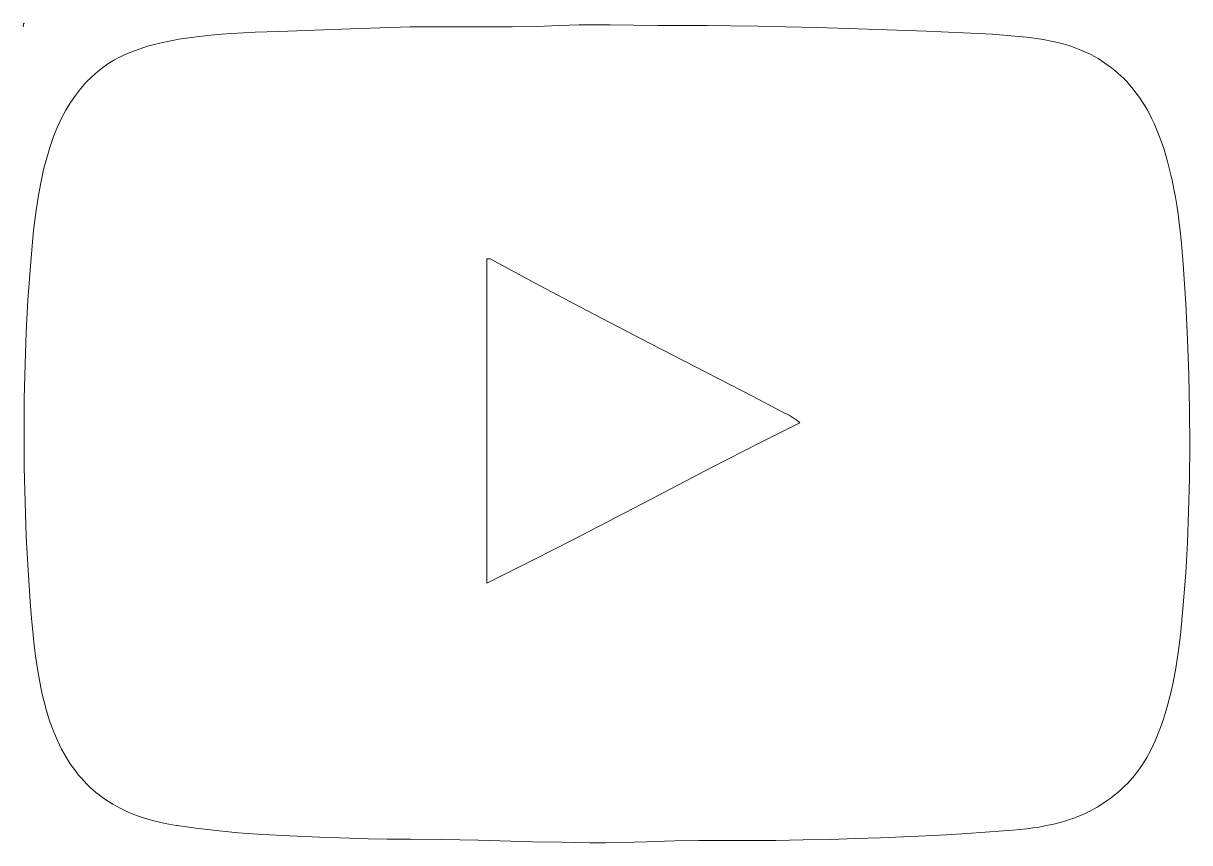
# Model space of a CAD drawing. Extents: x 29 to 391, y 22 to 276.
import ezdxf

# ---------------------------------------------------------------- set-up
doc = ezdxf.new("R2010")
doc.units = 0

msp = doc.modelspace()

# ---------------------------------------------------------------- linework, layer by layer
at = {"color": 7, "lineweight": 13}
for points in [[(29.146698, 274.797699), (29.131233, 275.165985), (29.1576, 275.492432), (29.21608, 275.661926), (29.297897, 275.767639), (29.499481, 275.856018)], [(156.852264, 274.797699), (148.949844, 274.724396), (139.718719, 274.492035), (127.607979, 274.053864), (119.457809, 273.739349)], [(195.305038, 275.150482), (188.295807, 274.890564), (180.657074, 274.754456), (171.691742, 274.733826), (158.128876, 274.796661), (156.852264, 274.797699)], [(233.757813, 275.150482), (225.669769, 275.213257), (210.941116, 275.397308), (206.132538, 275.402618), (201.406219, 275.348541), (198.320251, 275.269867), (195.305038, 275.150482)], [(308.899475, 273.386597), (296.852905, 273.8461), (284.674744, 274.258728), (274.965271, 274.542938), (265.243652, 274.78125), (256.795471, 274.945618), (248.382278, 275.06485), (241.041641, 275.12854), (233.757813, 275.150482)], [(119.457809, 273.739349), (108.284546, 273.358765), (100.974426, 273.074982), (93.768311, 272.683441), (90.498405, 272.447388), (87.273972, 272.166992), (84.586662, 271.890106), (81.941635, 271.57254), (79.624176, 271.252014), (77.346985, 270.893066), (75.304832, 270.529144), (73.301315, 270.12854), (71.480377, 269.722412), (69.696625, 269.281097), (68.061371, 268.83429), (66.46199, 268.353638), (64.986885, 267.867645), (63.546471, 267.348999), (62.212051, 266.825195), (60.911228, 266.269806), (59.701965, 265.70929), (58.52533, 265.118164), (57.428474, 264.521637), (56.363403, 263.895325), (55.368301, 263.263092), (54.404274, 262.601776), (54.193924, 262.45047)], [(344.530029, 270.917145), (340.098999, 271.51416), (335.142334, 272.026855), (329.471924, 272.461456), (322.693359, 272.834595), (313.587585, 273.206024), (308.899475, 273.386597)], [(388.627258, 200.00882), (388.334717, 203.800598), (388.000916, 207.531158), (387.67157, 210.736786), (387.303345, 213.890152), (386.933472, 216.698425), (386.526306, 219.459808), (386.114929, 221.966553), (385.667542, 224.430161), (385.214844, 226.693497), (384.727173, 228.91655), (384.233582, 230.975677), (383.706055, 232.996841), (383.172363, 234.880203), (382.605591, 236.727478), (382.032471, 238.456772), (381.427124, 240.151566), (380.815186, 241.743973), (380.171692, 243.303238), (379.521362, 244.772781), (378.840149, 246.210342), (378.151611, 247.568695), (377.432678, 248.896088), (376.705872, 250.153137), (375.949097, 251.380066), (375.183472, 252.544266), (374.388306, 253.679001), (373.58313, 254.757568), (372.748596, 255.80722), (371.902649, 256.806335), (371.027527, 257.776917), (370.13916, 258.701843), (369.221619, 259.59848), (368.288818, 260.453583), (367.326721, 261.280548), (366.346985, 262.069427), (365.337708, 262.830139), (364.308105, 263.555634), (363.248596, 264.252747), (362.165771, 264.916931), (361.052551, 265.552429), (359.912781, 266.156677), (358.741882, 266.731781), (356.308167, 267.792023), (353.742065, 268.733002), (351.03363, 269.553345), (348.172119, 270.250427), (345.146057, 270.820343), (344.530029, 270.917145)], [(54.193924, 262.45047), (52.208794, 260.912384), (50.330059, 259.256348), (48.551228, 257.47702), (46.866699, 255.567657), (45.271759, 253.519943), (43.762535, 251.323929), (42.33596, 248.967819), (40.989708, 246.43782), (39.722118, 243.717743), (38.532093, 240.788559), (37.418961, 237.627594), (36.38237, 234.207474), (35.422035, 230.494385), (34.537529, 226.445251), (33.727867, 222.003174), (32.990875, 217.088913), (32.322029, 211.584305), (31.968925, 208.122711)], [(31.968925, 208.122711), (31.205368, 199.304321), (30.55928, 189.999329), (30.04158, 180.249954), (29.662292, 170.113831), (29.430031, 159.665009), (29.351418, 148.994263), (29.43042, 138.208038), (29.667824, 127.425919), (30.060745, 116.776306), (30.31321, 111.549118), (30.602425, 106.390625), (31.263367, 96.644928)], [(172.727264, 202.831039), (173.256424, 202.831039), (173.785583, 202.831039)], [(172.727264, 102.289383), (172.727264, 152.560211), (172.727264, 202.831039)], [(173.785583, 202.831039), (187.738434, 195.312317), (203.721283, 186.868408), (223.414337, 176.62291), (255.061111, 160.259964), (264.09668, 155.558823)], [(387.921692, 88.531036), (388.674805, 96.787079), (389.314697, 105.550552), (389.831116, 114.803131), (390.214478, 124.514984), (390.45575, 134.642761), (390.547302, 145.127731), (390.483276, 155.894226), (390.260315, 166.848816), (389.877869, 177.880569), (389.339417, 188.863022), (388.652283, 199.658127), (388.627258, 200.00882)], [(264.09668, 155.558823), (266.397034, 154.38002), (267.394592, 153.819794), (268.352142, 153.199768), (268.917786, 152.773651), (269.455658, 152.308762), (269.74115, 152.031052)], [(269.74115, 152.031052), (257.181519, 145.722916), (242.63089, 138.252213), (223.51152, 128.290558), (199.377853, 115.735489), (187.23819, 109.530701), (175.010651, 103.413635), (172.727264, 102.289383)], [(31.263367, 96.644928), (31.685272, 91.405472), (32.164726, 86.274536), (32.519592, 82.99884), (32.915924, 79.781769), (33.287949, 77.113861), (33.698402, 74.494293), (34.100082, 72.201813), (34.538406, 69.952286), (34.974068, 67.933151), (35.445023, 65.9534), (36.202255, 63.131042)], [(381.218933, 56.781044), (382.417419, 60.140488), (383.514893, 63.69099), (384.517212, 67.472786), (385.429321, 71.535645), (386.255798, 75.943024), (387.001282, 80.778839), (387.670715, 86.15921), (387.921692, 88.531036)], [(36.202255, 63.131042), (36.72805, 61.378113), (37.2845, 59.666389), (37.850578, 58.055779), (38.446686, 56.483612), (39.052582, 54.999535), (39.687981, 53.551575), (40.333584, 52.180767), (41.00827, 50.844131), (41.693874, 49.575336), (42.408245, 48.339085), (43.134571, 47.162678), (43.889462, 46.01746), (44.657684, 44.92519), (45.454391, 43.862999), (46.266178, 42.847794), (47.106495, 41.86179), (47.964016, 40.917641), (48.850258, 40.002018), (49.756214, 39.123863), (50.691223, 38.273758), (51.648853, 37.457436), (52.636024, 36.668865), (53.649128, 35.911034), (54.692417, 35.18084), (56.869259, 33.804764), (59.176563, 32.537224), (61.625477, 31.376249), (64.228317, 30.321259), (66.998604, 29.373003), (69.951088, 28.533512), (73.10183, 27.806065), (76.468246, 27.195137), (76.771698, 27.147709)], [(364.99115, 34.908821), (366.186157, 35.789803), (367.327637, 36.681957), (368.387024, 37.560974), (369.400085, 38.454121), (370.350281, 39.345352), (371.259766, 40.253548), (372.121887, 41.170952), (372.947815, 42.108242), (374.497864, 44.047989), (375.938721, 46.106441), (377.295959, 48.323669), (378.593933, 50.749722), (379.85791, 53.450237), (381.117249, 56.516144), (381.218933, 56.781044)], [(335.710571, 25.736597), (337.916992, 25.939863), (340.056915, 26.179491), (341.998535, 26.437983), (343.885925, 26.731466), (345.623108, 27.04273), (347.315002, 27.388039), (348.890259, 27.750895), (350.426941, 28.147179), (351.871765, 28.56152), (353.283325, 29.00897), (354.622131, 29.475689), (355.931885, 29.975487), (357.184204, 30.496487), (358.410889, 31.050821), (359.592712, 31.629059), (360.751831, 32.241188), (361.876831, 32.880745), (362.981445, 33.555077), (364.99115, 34.908821)], [(76.771698, 27.147709), (82.581474, 26.329868), (88.8787, 25.602173), (95.746323, 24.966152), (103.302223, 24.422672), (111.696701, 23.97271)], [(262.332825, 22.561598), (270.733154, 22.710629), (279.22113, 22.905474), (286.968262, 23.125322), (294.716553, 23.38892), (301.779755, 23.670908), (308.789673, 23.994083), (315.172211, 24.329809), (321.467346, 24.70396), (327.19104, 25.085453), (332.806763, 25.502562), (335.710571, 25.736597)], [(111.696701, 23.97271), (120.869705, 23.575382), (130.197815, 23.237354), (135.977295, 23.078098), (141.780548, 22.967846), (149.091141, 22.914375)], [(149.091141, 22.914375), (158.684982, 22.842888), (170.112, 22.616789), (186.889862, 22.179333), (195.880646, 21.982735), (204.789017, 21.875618), (209.579636, 21.871702), (214.347198, 21.915428), (218.377289, 21.99556), (222.391266, 22.120056), (224.585602, 22.20882)], [(224.585602, 22.20882), (231.054733, 22.420414), (238.492828, 22.518915), (248.158966, 22.518356), (255.270584, 22.507862), (262.332825, 22.561598)]]:
    msp.add_lwpolyline(points, dxfattribs=at)

doc.saveas('drawing.dxf')
